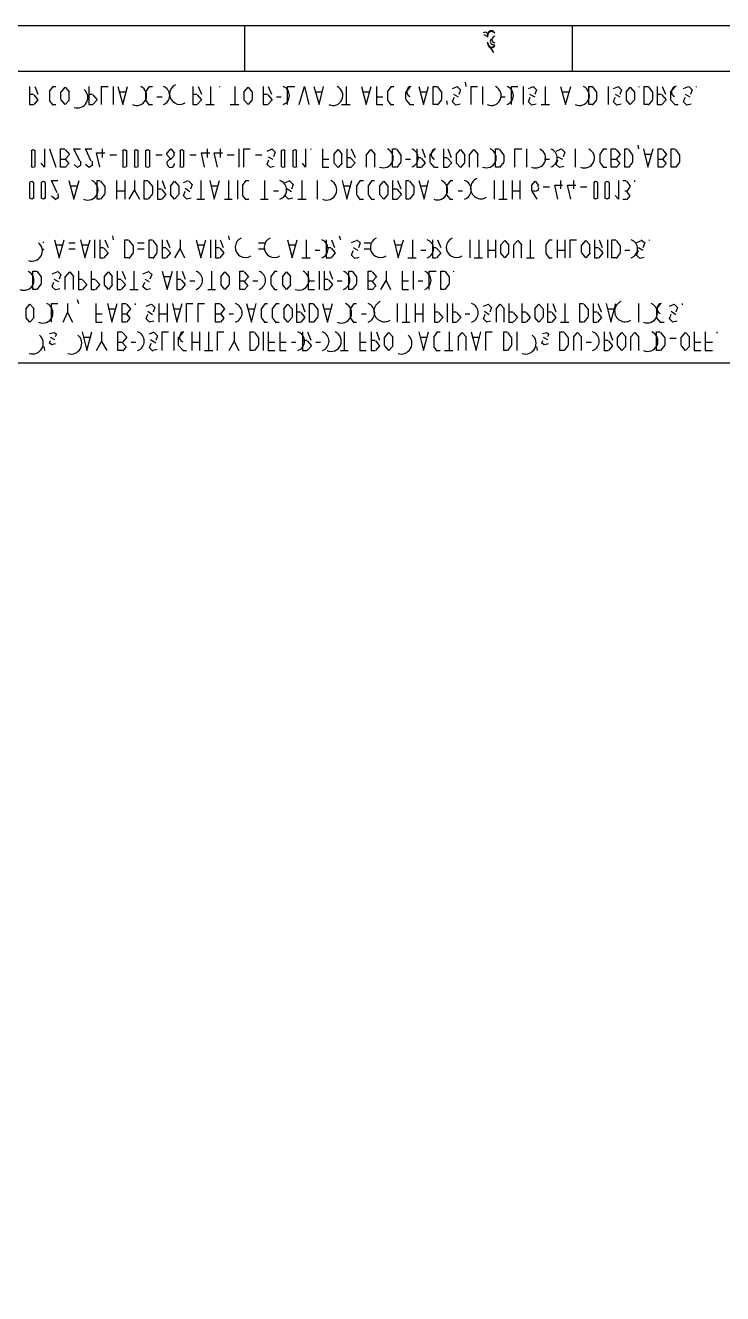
# Model space of a CAD drawing. Header units: millimetres. Extents: x 6 to 1147, y -20 to 811.
# Drawn here: x 188.5 to 318.5, y 574.6 to 811 of the extents above; entities that cross this region are included whole.
import ezdxf

# ---------------------------------------------------------------- set-up
doc = ezdxf.new("R2010")
doc.units = ezdxf.units.MM
for name, color, linetype in [('ARCS', 4, 'Continuous'), ('CURVES', 6, 'Continuous'), ('LINES', 7, 'Continuous'), ('RECTANGLES', 3, 'Continuous')]:
    doc.layers.add(name, color=color, linetype=linetype)

msp = doc.modelspace()

# ---------------------------------------------------------------- linework, layer by layer
at = {"layer": 'ARCS'}
for centre, radius, start, end in [((274.21, 809.14), 0.563, 329.5345, 128.1572), ((275.41, 809.08), 0.761, 37.3039, 199.179), ((275.41, 809.29), 0.709, 27.646, 192.2648), ((275.8, 808), 0.608, 135, 296.5651), ((276.1, 808.36), 0.603, 95.7106, 264.2894), ((275.41, 807.7), 0.735, 165.3791, 326.3099), ((275.44, 807.46), 0.649, 163.3008, 333.4349), ((198.22, 797.56), 1.94, 252.0721, 49.1849), ((209.26, 797.92), 1.85, 245.0952, 65.0952), ((213.64, 797.92), 1.78, 289.6538, 70.3462), ((217.3, 798.19), 1.91, 114.7751, 302.55), ((235.96, 797.92), 1.78, 289.6538, 70.3462), ((245.86, 797.92), 1.85, 245.0952, 65.0952), ((260.62, 798.64), 1.01, 100.6197, 246.3706), ((275.38, 797.92), 1.85, 245.0952, 65.0952), ((277.72, 797.92), 1.78, 289.6538, 70.3462), ((291.82, 797.92), 1.85, 245.0952, 65.0952), ((309.97, 798.64), 1.01, 95.3558, 244.8852), ((255.28, 786.28), 1.83, 246.8014, 66.8014), ((259.96, 786.28), 1.78, 289.6538, 70.3462), ((265.18, 787), 1.01, 100.6197, 246.3706), ((274.48, 786.28), 1.83, 246.8014, 66.8014), ((283.66, 786.28), 1.85, 245.0952, 65.0952), ((285.88, 786.28), 1.78, 289.6538, 70.3462), ((292.78, 786.28), 1.85, 245.0952, 65.0952), ((215.62, 785.26), 0.72, 90, 0), ((273.46, 780.64), 1.96, 113.8059, 302.0054), ((200.14, 780.34), 1.91, 245.8545, 65.8545), ((235.36, 780.34), 1.84, 289.0256, 70.9744), ((244.66, 780.34), 1.91, 245.8545, 65.8545), ((265.36, 780.34), 1.88, 247.5206, 67.5206), ((269.8, 780.34), 1.84, 289.0256, 70.9744), ((229.54, 769.63), 1.91, 114.7751, 302.55), ((234.94, 769.63), 1.91, 114.7751, 302.55), ((243.16, 769.36), 1.78, 289.6538, 70.3462), ((254.74, 769.63), 1.91, 114.7751, 302.55), ((262.84, 769.36), 1.78, 289.6538, 70.3462), ((268.9, 769.63), 1.91, 114.7751, 302.55), ((300.88, 769.36), 1.78, 289.6538, 70.3462), ((189.73, 769), 1.94, 251.3126, 49.9392), ((188.26, 763.48), 1.85, 245.0952, 65.0952), ((219.76, 763.48), 1.78, 289.6538, 70.3462), ((231.52, 763.48), 1.78, 289.6538, 70.3462), ((239.56, 763.48), 1.83, 246.8014, 66.8014), ((247.24, 763.48), 1.78, 289.6538, 70.3462), ((262.36, 763.48), 1.78, 289.6538, 70.3462), ((191.74, 757.42), 1.91, 245.8545, 65.8545), ((227.08, 757.42), 1.84, 289.0256, 70.9744), ((247.42, 757.42), 1.91, 245.8545, 65.8545), ((251.8, 757.42), 1.84, 289.0256, 70.9744), ((255.46, 757.72), 1.96, 113.8059, 302.0054), ((271.12, 757.42), 1.84, 289.0256, 70.9744), ((300.34, 757.72), 1.96, 113.8059, 302.0054), ((304.48, 757.42), 1.88, 247.5206, 67.5206), ((307.3, 758.2), 1.01, 100.6197, 246.3706), ((189.85, 751.75), 1.99, 252.0506, 50.5722), ((197.02, 751.75), 2, 252.7839, 49.8208), ((208.84, 752.14), 1.84, 289.0256, 70.9744), ((218.26, 752.92), 1.01, 100.6197, 246.3706), ((238.72, 752.14), 1.84, 289.0256, 70.9744), ((243.28, 752.14), 1.84, 289.0256, 70.9744), ((245.5, 752.14), 1.91, 245.8545, 65.8545), ((258.58, 751.75), 2, 252.7839, 49.8208), ((281.74, 751.75), 2, 252.7839, 49.8208), ((293.68, 752.14), 1.84, 289.0256, 70.9744), ((304.54, 752.14), 1.91, 245.8545, 65.8545), ((310.33, 504.31), 134.11, 150.0914, 150.0914)]:
    msp.add_arc(centre, radius, start, end, dxfattribs=at)
at = {"layer": 'CURVES'}
for p, q in [((189.28, 799.6), (189.28, 796.24)), ((193, 798.7), (193.66, 799.6)), ((195.16, 798.58), (195.94, 799.48)), ((195.94, 799.48), (196.72, 798.58)), ((200.32, 799.6), (200.32, 796.24)), ((202.72, 796.24), (202.72, 799.6)), ((202.72, 799.6), (203.92, 799.6)), ((205.72, 799.6), (206.68, 796.24)), ((206.68, 796.24), (207.52, 799.6)), ((211, 798.7), (211.66, 799.6)), ((219.76, 799.6), (219.76, 796.24)), ((229.24, 798.58), (230.02, 799.48)), ((230.02, 799.48), (230.8, 798.58)), ((232.84, 799.6), (232.84, 796.24)), ((237.4, 796.24), (237.4, 799.6)), ((237.4, 799.6), (238.72, 799.6)), ((239.56, 796.24), (240.52, 799.6)), ((240.52, 799.6), (241.36, 796.24)), ((242.32, 799.6), (243.28, 796.24)), ((243.28, 796.24), (244.12, 799.6)), ((251.2, 799.6), (252.04, 796.24)), ((252.04, 796.24), (253, 799.6)), ((253.96, 799.6), (253.96, 796.24)), ((256.12, 798.7), (256.78, 799.6)), ((259.48, 798.58), (260.26, 799.48)), ((261.88, 799.6), (262.72, 796.24)), ((262.72, 796.24), (263.68, 799.6)), ((264.52, 796.24), (264.52, 799.6)), ((265.3, 799.6), (266.08, 798.58)), ((268.15, 799.21), (269.07, 799.6)), ((269.02, 799.6), (269.66, 799)), ((269.66, 799), (269.32, 798.12)), ((271.6, 796.24), (271.6, 799.6)), ((271.6, 799.6), (272.8, 799.6)), ((279.16, 796.24), (279.16, 799.6)), ((279.16, 799.6), (280.36, 799.6)), ((282.31, 799.21), (283.23, 799.6)), ((283.18, 799.6), (283.82, 799)), ((283.82, 799), (283.48, 798.12)), ((288.28, 799.6), (289.24, 796.24)), ((289.24, 796.24), (290.2, 799.6)), ((293.56, 796.24), (293.56, 799.6)), ((294.22, 799.6), (295, 798.58)), ((298.15, 799.21), (299.07, 799.6)), ((299.02, 799.6), (299.66, 799)), ((299.66, 799), (299.32, 798.12)), ((300.52, 798.58), (301.3, 799.48)), ((301.3, 799.48), (302.08, 798.58)), ((303.88, 796.24), (303.88, 799.6)), ((304.66, 799.6), (305.44, 798.58)), ((306.28, 799.6), (306.28, 796.24)), ((308.8, 798.58), (309.58, 799.48)), ((311.23, 799.21), (312.15, 799.6)), ((312.22, 799.6), (312.86, 799)), ((312.86, 799), (312.52, 798.12)), ((190.06, 798.04), (190.84, 797.14)), ((190.84, 797.14), (190.06, 796.24)), ((193.66, 796.12), (193, 797.02)), ((195.94, 796.24), (195.16, 797.14)), ((196.72, 797.14), (195.94, 796.24)), ((201.1, 798.04), (201.88, 797.14)), ((201.88, 797.14), (201.1, 796.24)), ((211.66, 796.12), (211, 797.02)), ((220.54, 798.04), (221.32, 797.14)), ((221.32, 797.14), (220.54, 796.24)), ((230.02, 796.24), (229.24, 797.14)), ((230.8, 797.14), (230.02, 796.24)), ((233.74, 798.04), (234.52, 797.14)), ((234.52, 797.14), (233.74, 796.24)), ((256.78, 796.12), (256.12, 797.02)), ((260.26, 796.24), (259.48, 797.14)), ((266.08, 797.14), (265.3, 796.12)), ((268.14, 796.72), (268.48, 797.6)), ((268.78, 796.12), (268.14, 796.72)), ((282.3, 796.72), (282.64, 797.6)), ((282.94, 796.12), (282.3, 796.72)), ((295, 797.14), (294.22, 796.12)), ((298.14, 796.72), (298.48, 797.6)), ((298.78, 796.12), (298.14, 796.72)), ((301.3, 796.24), (300.52, 797.14)), ((302.08, 797.14), (301.3, 796.24)), ((305.44, 797.14), (304.66, 796.12)), ((307.18, 798.04), (307.96, 797.14)), ((307.96, 797.14), (307.18, 796.24)), ((309.58, 796.24), (308.8, 797.14)), ((311.22, 796.72), (311.56, 797.6)), ((311.86, 796.12), (311.22, 796.72)), ((189.28, 796.24), (190, 796.24)), ((200.32, 796.24), (201.04, 796.24)), ((219.76, 796.24), (220.48, 796.24)), ((232.84, 796.24), (233.68, 796.24)), ((253.96, 796.24), (255.16, 796.24)), ((265.24, 796.24), (264.52, 796.24)), ((269.57, 796.31), (268.8, 796.12)), ((283.73, 796.31), (282.96, 796.12)), ((294.16, 796.24), (293.56, 796.24)), ((299.57, 796.31), (298.8, 796.12)), ((304.6, 796.24), (303.88, 796.24)), ((306.28, 796.24), (307.12, 796.24)), ((312.65, 796.31), (311.88, 796.12)), ((189.6, 787.67), (189.94, 787.84)), ((189.71, 784.71), (189.71, 787.73)), ((189.94, 787.84), (190.28, 787.67)), ((190.29, 787.73), (190.29, 784.71)), ((192.04, 787.96), (192.04, 784.6)), ((195.04, 784.6), (195.04, 787.96)), ((195.94, 787.84), (196.72, 786.94)), ((198.64, 785.68), (197.56, 787.96)), ((197.56, 787.96), (198.76, 787.96)), ((200.8, 785.68), (199.72, 787.96)), ((199.72, 787.96), (200.92, 787.96)), ((202.36, 784.6), (201.76, 787.24)), ((201.76, 787.24), (203.32, 787.24)), ((206.64, 787.67), (206.98, 787.84)), ((206.75, 784.71), (206.75, 787.73)), ((206.98, 787.84), (207.32, 787.67)), ((207.33, 787.73), (207.33, 784.71)), ((208.8, 787.67), (209.14, 787.84)), ((208.91, 784.71), (208.91, 787.73)), ((209.14, 787.84), (209.48, 787.67)), ((209.49, 787.73), (209.49, 784.71)), ((210.95, 784.71), (210.95, 787.73)), ((210.96, 787.67), (211.3, 787.84)), ((211.3, 787.84), (211.64, 787.67)), ((211.65, 787.73), (211.65, 784.71)), ((214.96, 787.18), (215.62, 787.96)), ((215.62, 787.96), (216.28, 787.18)), ((217.32, 787.67), (217.66, 787.84)), ((217.43, 784.71), (217.43, 787.73)), ((217.66, 787.84), (218, 787.67)), ((218.01, 787.73), (218.01, 784.71)), ((221.92, 784.6), (221.32, 787.24)), ((221.32, 787.24), (222.88, 787.24)), ((224.32, 784.6), (223.72, 787.24)), ((223.72, 787.24), (225.28, 787.24)), ((229.24, 784.6), (229.24, 787.96)), ((229.24, 787.96), (230.44, 787.96)), ((233.59, 787.57), (234.51, 787.96)), ((234.46, 787.96), (235.1, 787.36)), ((235.1, 787.36), (234.76, 786.48)), ((236.27, 784.71), (236.27, 787.73)), ((236.28, 787.67), (236.62, 787.84)), ((236.62, 787.84), (236.96, 787.67)), ((236.85, 787.73), (236.85, 784.71)), ((238.43, 784.71), (238.43, 787.73)), ((238.44, 787.67), (238.78, 787.84)), ((238.78, 787.84), (239.12, 787.67)), ((239.01, 787.73), (239.01, 784.71)), ((240.76, 787.96), (240.76, 784.6)), ((243.88, 787.96), (243.88, 784.6)), ((246.04, 786.94), (246.82, 787.84)), ((246.82, 787.84), (247.6, 786.94)), ((248.44, 787.96), (248.44, 784.6)), ((252.16, 786.94), (252.94, 787.84)), ((252.94, 787.84), (253.72, 786.94)), ((256.96, 784.6), (256.96, 787.96)), ((257.74, 787.84), (258.52, 786.82)), ((261.52, 787.96), (261.52, 784.6)), ((264.04, 786.94), (264.82, 787.84)), ((266.44, 787.96), (266.44, 784.6)), ((268.84, 786.94), (269.62, 787.84)), ((269.62, 787.84), (270.4, 786.94)), ((271.36, 786.94), (272.14, 787.84)), ((272.14, 787.84), (272.92, 786.94)), ((276.16, 784.6), (276.16, 787.96)), ((276.94, 787.84), (277.72, 786.82)), ((279.76, 784.6), (279.76, 787.96)), ((279.76, 787.96), (281.08, 787.96)), ((287.47, 787.57), (288.39, 787.96)), ((288.46, 787.96), (289.1, 787.36)), ((289.1, 787.36), (288.76, 786.48)), ((295.72, 787.06), (296.38, 787.96)), ((297.76, 784.6), (297.76, 787.96)), ((298.66, 787.84), (299.44, 786.94)), ((300.28, 784.6), (300.28, 787.96)), ((300.94, 787.84), (301.72, 786.82)), ((303.76, 787.96), (304.6, 784.6)), ((304.6, 784.6), (305.56, 787.96)), ((306.52, 784.6), (306.52, 787.96)), ((307.3, 787.84), (308.08, 786.94)), ((308.92, 784.6), (308.92, 787.96)), ((309.7, 787.84), (310.48, 786.82)), ((192.04, 784.6), (191.44, 785.32)), ((196.72, 786.94), (195.94, 786.04)), ((195.94, 786.04), (196.6, 785.26)), ((196.6, 785.26), (195.94, 784.48)), ((198.23, 784.48), (197.58, 785.05)), ((198.8, 784.88), (198.22, 784.48)), ((198.78, 785.67), (198.8, 784.88)), ((200.39, 784.48), (199.74, 785.05)), ((200.96, 784.88), (200.38, 784.48)), ((200.94, 785.67), (200.96, 784.88)), ((215.62, 786.04), (214.96, 786.82)), ((216.28, 786.82), (215.62, 786.04)), ((233.58, 785.08), (233.92, 785.96)), ((234.22, 784.48), (233.58, 785.08)), ((240.76, 784.6), (240.16, 785.32)), ((246.82, 784.48), (246.04, 785.38)), ((247.6, 785.38), (246.82, 784.48)), ((249.22, 786.28), (250, 785.38)), ((250, 785.38), (249.22, 784.48)), ((258.52, 785.5), (257.74, 784.48)), ((262.3, 786.28), (263.08, 785.38)), ((263.08, 785.38), (262.3, 784.48)), ((264.82, 784.48), (264.04, 785.38)), ((267.22, 786.28), (268, 785.38)), ((268, 785.38), (267.22, 784.48)), ((269.62, 784.48), (268.84, 785.38)), ((270.4, 785.38), (269.62, 784.48)), ((277.72, 785.5), (276.94, 784.48)), ((287.46, 785.08), (287.8, 785.96)), ((288.1, 784.48), (287.46, 785.08)), ((296.38, 784.48), (295.72, 785.38)), ((299.44, 786.94), (298.66, 786.04)), ((298.66, 786.04), (299.32, 785.26)), ((299.32, 785.26), (298.66, 784.48)), ((301.72, 785.5), (300.94, 784.48)), ((308.08, 786.94), (307.3, 786.04)), ((307.3, 786.04), (307.96, 785.26)), ((307.96, 785.26), (307.3, 784.48)), ((310.48, 785.5), (309.7, 784.48)), ((189.94, 784.48), (189.6, 784.65)), ((190.28, 784.65), (189.94, 784.48)), ((195.88, 784.6), (195.04, 784.6)), ((206.98, 784.48), (206.64, 784.65)), ((207.32, 784.65), (206.98, 784.48)), ((209.14, 784.48), (208.8, 784.65)), ((209.48, 784.65), (209.14, 784.48)), ((211.3, 784.48), (210.96, 784.65)), ((211.64, 784.65), (211.3, 784.48)), ((217.66, 784.48), (217.32, 784.65)), ((218, 784.65), (217.66, 784.48)), ((234.89, 784.67), (234.12, 784.48)), ((236.62, 784.48), (236.28, 784.65)), ((236.96, 784.65), (236.62, 784.48)), ((238.78, 784.48), (238.44, 784.65)), ((239.12, 784.65), (238.78, 784.48)), ((243.88, 784.6), (245.08, 784.6)), ((248.44, 784.6), (249.16, 784.6)), ((257.68, 784.6), (256.96, 784.6)), ((261.52, 784.6), (262.24, 784.6)), ((266.44, 784.6), (267.16, 784.6)), ((276.88, 784.6), (276.16, 784.6)), ((288.89, 784.67), (288.12, 784.48)), ((298.6, 784.6), (297.76, 784.6)), ((300.88, 784.6), (300.28, 784.6)), ((307.24, 784.6), (306.52, 784.6)), ((309.64, 784.6), (308.92, 784.6)), ((189.35, 778.71), (189.35, 781.73)), ((189.36, 781.79), (189.7, 781.96)), ((189.7, 781.96), (190.04, 781.79)), ((190.05, 781.73), (190.05, 778.71)), ((191.51, 778.71), (191.51, 781.73)), ((191.52, 781.79), (191.86, 781.96)), ((191.86, 781.96), (192.2, 781.79)), ((192.21, 781.73), (192.21, 778.71)), ((194.44, 779.8), (193.36, 782.08)), ((193.36, 782.08), (194.56, 782.08)), ((196.6, 782.08), (197.56, 778.6)), ((197.56, 778.6), (198.52, 782.08)), ((201.88, 778.6), (201.88, 782.08)), ((202.54, 781.96), (203.32, 780.94)), ((207.88, 778.6), (208.84, 780.28)), ((208.84, 780.28), (209.8, 778.6)), ((210.64, 778.6), (210.64, 782.08)), ((211.42, 781.96), (212.2, 780.94)), ((213.16, 782.08), (213.16, 778.6)), ((213.94, 780.4), (214.72, 779.5)), ((215.56, 781.06), (216.34, 781.96)), ((216.34, 781.96), (217.12, 781.06)), ((217.98, 779.2), (218.32, 780.08)), ((217.99, 781.69), (218.91, 782.08)), ((218.98, 781.96), (219.62, 781.36)), ((219.62, 781.36), (219.28, 780.48)), ((222.88, 782.08), (223.72, 778.6)), ((223.72, 778.6), (224.68, 782.08)), ((229, 781.18), (229.66, 782.08)), ((236.94, 779.2), (237.28, 780.08)), ((236.95, 781.69), (237.87, 782.08)), ((237.82, 781.96), (238.46, 781.36)), ((238.46, 781.36), (238.12, 780.48)), ((247.6, 782.08), (248.44, 778.6)), ((248.44, 778.6), (249.4, 782.08)), ((250.36, 781.18), (251.02, 782.08)), ((252.52, 781.18), (253.18, 782.08)), ((254.56, 781.06), (255.34, 781.96)), ((255.34, 781.96), (256.12, 781.06)), ((256.96, 782.08), (256.96, 778.6)), ((257.86, 780.4), (258.64, 779.5)), ((259.48, 778.6), (259.48, 782.08)), ((260.14, 781.96), (260.92, 780.94)), ((261.88, 782.08), (262.84, 778.6)), ((262.84, 778.6), (263.68, 782.08)), ((267.16, 781.18), (267.82, 782.08)), ((282.88, 781.18), (283.54, 781.96)), ((283.91, 778.58), (283, 780.11)), ((283.54, 781.96), (284.2, 781.18)), ((284.04, 780.23), (283.59, 780.05)), ((284.2, 780.79), (284.04, 780.23)), ((287.8, 778.6), (287.2, 781.24)), ((287.2, 781.24), (288.64, 781.24)), ((290.2, 778.6), (289.6, 781.24)), ((289.6, 781.24), (291.16, 781.24)), ((294.48, 781.79), (294.82, 781.96)), ((294.59, 778.71), (294.59, 781.73)), ((294.82, 781.96), (295.16, 781.79)), ((295.17, 781.73), (295.17, 778.71)), ((296.63, 778.71), (296.63, 781.73)), ((296.64, 781.79), (296.98, 781.96)), ((296.98, 781.96), (297.32, 781.79)), ((297.33, 781.73), (297.33, 778.71)), ((299.08, 782.08), (299.08, 778.6)), ((300.58, 781.96), (301.24, 781.18)), ((301.24, 780.82), (300.58, 780.04)), ((300.58, 780.04), (301.24, 779.26)), ((189.7, 778.6), (189.36, 778.77)), ((190.04, 778.77), (189.7, 778.6)), ((191.86, 778.6), (191.52, 778.77)), ((192.2, 778.77), (191.86, 778.6)), ((194.03, 778.6), (193.38, 779.17)), ((194.6, 778.88), (194.02, 778.48)), ((194.58, 779.67), (194.6, 778.88)), ((202.48, 778.6), (201.88, 778.6)), ((203.32, 779.62), (202.54, 778.6)), ((211.36, 778.6), (210.64, 778.6)), ((212.2, 779.62), (211.42, 778.6)), ((213.16, 778.6), (213.88, 778.6)), ((214.72, 779.5), (213.94, 778.6)), ((216.34, 778.6), (215.56, 779.5)), ((217.12, 779.5), (216.34, 778.6)), ((218.62, 778.6), (217.98, 779.2)), ((219.41, 778.79), (218.64, 778.6)), ((229.66, 778.48), (229, 779.38)), ((237.58, 778.6), (236.94, 779.2)), ((238.37, 778.79), (237.6, 778.6)), ((251.02, 778.48), (250.36, 779.38)), ((253.18, 778.48), (252.52, 779.38)), ((255.34, 778.6), (254.56, 779.5)), ((256.12, 779.5), (255.34, 778.6)), ((256.96, 778.6), (257.8, 778.6)), ((258.64, 779.5), (257.86, 778.6)), ((260.08, 778.6), (259.48, 778.6)), ((260.92, 779.62), (260.14, 778.6)), ((267.82, 778.48), (267.16, 779.38)), ((294.82, 778.6), (294.48, 778.77)), ((295.16, 778.77), (294.82, 778.6)), ((296.98, 778.6), (296.64, 778.77)), ((297.32, 778.77), (296.98, 778.6)), ((299.08, 778.6), (298.48, 779.32)), ((301.24, 779.26), (300.58, 778.48)), ((193.96, 771.04), (194.8, 767.68)), ((194.8, 767.68), (195.76, 771.04)), ((198.76, 771.04), (199.6, 767.68)), ((199.6, 767.68), (200.56, 771.04)), ((202.36, 771.04), (202.36, 767.68)), ((207.04, 767.68), (207.04, 771.04)), ((207.82, 770.92), (208.6, 769.9)), ((211.6, 767.68), (211.6, 771.04)), ((212.26, 770.92), (213.04, 769.9)), ((214, 771.04), (214, 767.68)), ((220.36, 771.04), (221.2, 767.68)), ((221.2, 767.68), (222.16, 771.04)), ((223.96, 771.04), (223.96, 767.68)), ((237.4, 771.04), (238.24, 767.68)), ((238.24, 767.68), (239.2, 771.04)), ((244.6, 771.04), (244.6, 767.68)), ((249.31, 770.55), (250.23, 770.92)), ((250.3, 771.04), (250.94, 770.44)), ((257.2, 771.04), (258.04, 767.68)), ((258.04, 767.68), (259, 771.04)), ((264.4, 771.04), (264.4, 767.68)), ((277.12, 770.02), (277.9, 770.92)), ((277.9, 770.92), (278.68, 770.02)), ((279.52, 770.02), (280.3, 770.92)), ((280.3, 770.92), (281.08, 770.02)), ((285.64, 770.14), (286.3, 771.04)), ((290.08, 767.68), (290.08, 771.04)), ((290.08, 771.04), (291.28, 771.04)), ((292.24, 770.02), (293.02, 770.92)), ((293.02, 770.92), (293.8, 770.02)), ((294.64, 771.04), (294.64, 767.68)), ((297.88, 767.68), (297.88, 771.04)), ((298.66, 770.92), (299.44, 769.9)), ((302.47, 770.55), (303.39, 770.92)), ((303.34, 771.04), (303.98, 770.44)), ((203.14, 769.48), (203.92, 768.58)), ((203.92, 768.58), (203.14, 767.68)), ((208.6, 768.58), (207.82, 767.56)), ((213.04, 768.58), (212.26, 767.56)), ((214.78, 769.48), (215.56, 768.58)), ((215.56, 768.58), (214.78, 767.68)), ((216.4, 767.68), (217.36, 769.36)), ((217.36, 769.36), (218.2, 767.68)), ((224.74, 769.48), (225.52, 768.58)), ((225.52, 768.58), (224.74, 767.68)), ((245.5, 769.48), (246.28, 768.58)), ((246.28, 768.58), (245.5, 767.68)), ((249.3, 768.16), (249.64, 769.04)), ((250.94, 770.44), (250.6, 769.56)), ((265.18, 769.48), (265.96, 768.58)), ((265.96, 768.58), (265.18, 767.68)), ((277.9, 767.68), (277.12, 768.58)), ((278.68, 768.58), (277.9, 767.68)), ((286.3, 767.56), (285.64, 768.46)), ((293.02, 767.68), (292.24, 768.58)), ((293.8, 768.58), (293.02, 767.68)), ((295.42, 769.48), (296.2, 768.58)), ((296.2, 768.58), (295.42, 767.68)), ((299.44, 768.58), (298.66, 767.56)), ((302.46, 768.16), (302.8, 769.04)), ((303.98, 770.44), (303.64, 769.56)), ((202.36, 767.68), (203.08, 767.68)), ((207.76, 767.68), (207.04, 767.68)), ((212.2, 767.68), (211.6, 767.68)), ((214, 767.68), (214.72, 767.68)), ((223.96, 767.68), (224.68, 767.68)), ((244.6, 767.68), (245.44, 767.68)), ((249.94, 767.56), (249.3, 768.16)), ((250.73, 767.75), (249.96, 767.56)), ((264.4, 767.68), (265.12, 767.68)), ((294.64, 767.68), (295.36, 767.68)), ((298.6, 767.68), (297.88, 767.68)), ((303.1, 767.56), (302.46, 768.16)), ((303.89, 767.75), (303.12, 767.56)), ((189.88, 761.8), (189.88, 765.16)), ((190.66, 765.16), (191.44, 764.14)), ((193.51, 764.67), (194.43, 765.04)), ((194.5, 765.16), (195.14, 764.56)), ((195.14, 764.56), (194.8, 763.68)), ((196, 764.14), (196.78, 765.04)), ((196.78, 765.04), (197.56, 764.14)), ((198.4, 765.16), (198.4, 761.8)), ((199.18, 763.6), (199.96, 762.7)), ((200.8, 765.16), (200.8, 761.8)), ((201.58, 763.6), (202.36, 762.7)), ((203.2, 764.14), (203.98, 765.04)), ((203.98, 765.04), (204.76, 764.14)), ((205.6, 765.16), (205.6, 761.8)), ((206.38, 763.6), (207.16, 762.7)), ((210.43, 764.67), (211.35, 765.04)), ((211.42, 765.16), (212.06, 764.56)), ((212.06, 764.56), (211.72, 763.68)), ((214, 765.16), (214.96, 761.8)), ((214.96, 761.8), (215.92, 765.16)), ((216.76, 765.16), (216.76, 761.8)), ((217.54, 763.6), (218.32, 762.7)), ((224.92, 764.14), (225.7, 765.04)), ((225.7, 765.04), (226.48, 764.14)), ((228.52, 761.8), (228.52, 765.16)), ((229.3, 765.04), (230.08, 764.14)), ((230.08, 764.14), (229.3, 763.24)), ((234.4, 764.26), (235.06, 765.16)), ((236.44, 764.14), (237.22, 765.04)), ((237.22, 765.04), (238, 764.14)), ((241.24, 765.16), (241.24, 761.8)), ((244.24, 765.16), (244.24, 761.8)), ((245.02, 763.6), (245.8, 762.7)), ((248.8, 761.8), (248.8, 765.16)), ((249.46, 765.16), (250.24, 764.14)), ((252.4, 761.8), (252.4, 765.16)), ((253.18, 765.04), (253.96, 764.14)), ((253.96, 764.14), (253.18, 763.24)), ((254.8, 761.8), (255.76, 763.48)), ((255.76, 763.48), (256.6, 761.8)), ((258.76, 765.16), (258.76, 761.8)), ((263.8, 761.8), (263.8, 765.16)), ((263.8, 765.16), (265.12, 765.16)), ((265.96, 761.8), (265.96, 765.16)), ((266.74, 765.16), (267.52, 764.14)), ((190.6, 761.8), (189.88, 761.8)), ((191.44, 762.82), (190.66, 761.8)), ((193.5, 762.28), (193.84, 763.16)), ((194.14, 761.68), (193.5, 762.28)), ((194.93, 761.87), (194.16, 761.68)), ((198.4, 761.8), (199.12, 761.8)), ((199.96, 762.7), (199.18, 761.8)), ((200.8, 761.8), (201.52, 761.8)), ((202.36, 762.7), (201.58, 761.8)), ((203.98, 761.8), (203.2, 762.7)), ((204.76, 762.7), (203.98, 761.8)), ((205.6, 761.8), (206.32, 761.8)), ((207.16, 762.7), (206.38, 761.8)), ((210.42, 762.28), (210.76, 763.16)), ((211.06, 761.68), (210.42, 762.28)), ((211.85, 761.87), (211.08, 761.68)), ((216.76, 761.8), (217.48, 761.8)), ((218.32, 762.7), (217.54, 761.8)), ((225.7, 761.8), (224.92, 762.7)), ((226.48, 762.7), (225.7, 761.8)), ((229.24, 761.8), (228.52, 761.8)), ((229.3, 763.24), (229.96, 762.46)), ((229.96, 762.46), (229.3, 761.68)), ((235.06, 761.68), (234.4, 762.58)), ((237.22, 761.8), (236.44, 762.7)), ((238, 762.7), (237.22, 761.8)), ((241.24, 761.8), (242.44, 761.8)), ((244.24, 761.8), (244.96, 761.8)), ((245.8, 762.7), (245.02, 761.8)), ((249.4, 761.8), (248.8, 761.8)), ((250.24, 762.82), (249.46, 761.8)), ((253.12, 761.8), (252.4, 761.8)), ((253.18, 763.24), (253.84, 762.46)), ((253.84, 762.46), (253.18, 761.68)), ((258.76, 761.8), (259.96, 761.8)), ((266.68, 761.8), (265.96, 761.8)), ((267.52, 762.82), (266.74, 761.8)), ((188.56, 758.14), (189.34, 759.04)), ((189.34, 759.04), (190.12, 758.14)), ((193.36, 755.68), (193.36, 759.16)), ((193.36, 759.16), (194.56, 759.16)), ((201.64, 759.16), (201.64, 755.68)), ((203.8, 759.16), (204.64, 755.68)), ((204.64, 755.68), (205.6, 759.16)), ((206.56, 755.68), (206.56, 759.16)), ((207.34, 759.04), (208.12, 758.14)), ((211.03, 758.67), (211.95, 759.04)), ((212.02, 759.04), (212.66, 758.44)), ((215.92, 759.16), (216.76, 755.68)), ((216.76, 755.68), (217.72, 759.16)), ((218.56, 755.68), (218.56, 759.16)), ((218.56, 759.16), (219.76, 759.16)), ((220.72, 755.68), (220.72, 759.16)), ((220.72, 759.16), (221.92, 759.16)), ((223.96, 755.68), (223.96, 759.16)), ((224.86, 759.04), (225.64, 758.14)), ((229.72, 759.16), (230.68, 755.68)), ((230.68, 755.68), (231.52, 759.16)), ((232.6, 758.26), (233.26, 759.16)), ((234.64, 758.26), (235.3, 759.16)), ((236.68, 758.14), (237.46, 759.04)), ((237.46, 759.04), (238.24, 758.14)), ((239.08, 759.16), (239.08, 755.68)), ((241.48, 755.68), (241.48, 759.16)), ((242.26, 759.04), (243.04, 758.02)), ((243.88, 759.16), (244.84, 755.68)), ((244.84, 755.68), (245.8, 759.16)), ((249.16, 758.26), (249.82, 759.16)), ((264.76, 759.16), (264.76, 755.68)), ((268.12, 759.16), (268.12, 755.68)), ((273.91, 758.67), (274.83, 759.04)), ((274.78, 759.04), (275.42, 758.44)), ((276.28, 758.14), (277.06, 759.04)), ((277.06, 759.04), (277.84, 758.14)), ((278.68, 759.16), (278.68, 755.68)), ((281.08, 759.16), (281.08, 755.68)), ((283.48, 758.14), (284.26, 759.04)), ((284.26, 759.04), (285.04, 758.14)), ((285.88, 759.16), (285.88, 755.68)), ((291.88, 755.68), (291.88, 759.16)), ((292.66, 759.04), (293.44, 758.02)), ((294.4, 759.16), (294.4, 755.68)), ((296.8, 759.16), (297.64, 755.68)), ((297.64, 755.68), (298.6, 759.16)), ((306.16, 758.14), (306.94, 759.04)), ((308.59, 758.67), (309.51, 759.04)), ((309.46, 759.04), (310.1, 758.44)), ((189.34, 755.68), (188.56, 756.58)), ((190.12, 756.58), (189.34, 755.68)), ((195.52, 755.68), (196.36, 757.48)), ((196.36, 757.48), (197.32, 755.68)), ((208.12, 758.14), (207.34, 757.24)), ((207.34, 757.24), (208, 756.46)), ((208, 756.46), (207.34, 755.68)), ((211.02, 756.28), (211.36, 757.16)), ((212.66, 758.44), (212.32, 757.56)), ((225.64, 758.14), (224.86, 757.24)), ((224.86, 757.24), (225.52, 756.46)), ((225.52, 756.46), (224.86, 755.68)), ((233.26, 755.56), (232.6, 756.46)), ((235.3, 755.56), (234.64, 756.46)), ((237.46, 755.68), (236.68, 756.58)), ((238.24, 756.58), (237.46, 755.68)), ((239.86, 757.48), (240.64, 756.58)), ((240.64, 756.58), (239.86, 755.68)), ((243.04, 756.7), (242.26, 755.68)), ((249.82, 755.56), (249.16, 756.46)), ((265.54, 757.48), (266.32, 756.58)), ((266.32, 756.58), (265.54, 755.68)), ((268.9, 757.48), (269.68, 756.58)), ((269.68, 756.58), (268.9, 755.68)), ((273.9, 756.28), (274.24, 757.16)), ((275.42, 758.44), (275.08, 757.56)), ((279.46, 757.48), (280.24, 756.58)), ((280.24, 756.58), (279.46, 755.68)), ((281.86, 757.48), (282.64, 756.58)), ((282.64, 756.58), (281.86, 755.68)), ((284.26, 755.68), (283.48, 756.58)), ((285.04, 756.58), (284.26, 755.68)), ((286.66, 757.48), (287.44, 756.58)), ((287.44, 756.58), (286.66, 755.68)), ((293.44, 756.7), (292.66, 755.68)), ((295.18, 757.48), (295.96, 756.58)), ((295.96, 756.58), (295.18, 755.68)), ((306.94, 755.68), (306.16, 756.58)), ((308.58, 756.28), (308.92, 757.16)), ((310.1, 758.44), (309.76, 757.56)), ((201.64, 755.68), (202.84, 755.68)), ((207.28, 755.68), (206.56, 755.68)), ((211.66, 755.68), (211.02, 756.28)), ((212.45, 755.87), (211.68, 755.68)), ((224.8, 755.68), (223.96, 755.68)), ((239.08, 755.68), (239.8, 755.68)), ((242.2, 755.68), (241.48, 755.68)), ((264.76, 755.68), (265.48, 755.68)), ((268.12, 755.68), (268.84, 755.68)), ((274.54, 755.68), (273.9, 756.28)), ((275.21, 755.87), (274.44, 755.68)), ((278.68, 755.68), (279.4, 755.68)), ((281.08, 755.68), (281.8, 755.68)), ((285.88, 755.68), (286.6, 755.68)), ((292.6, 755.68), (291.88, 755.68)), ((294.4, 755.68), (295.12, 755.68)), ((309.22, 755.68), (308.58, 756.28)), ((310.01, 755.87), (309.24, 755.68)), ((192.99, 753.57), (193.81, 753.75)), ((193.02, 751.78), (193.21, 752.26)), ((193.44, 751.48), (193.02, 751.78)), ((194.04, 751.67), (193.36, 751.48)), ((193.9, 753.76), (194.31, 753.43)), ((194.31, 753.43), (194.09, 752.96)), ((199.12, 753.88), (199.96, 750.4)), ((199.96, 750.4), (200.92, 753.88)), ((201.76, 750.4), (202.72, 752.08)), ((202.72, 752.08), (203.68, 750.4)), ((205.72, 750.4), (205.72, 753.88)), ((206.62, 753.76), (207.4, 752.86)), ((207.4, 752.86), (206.62, 751.96)), ((206.62, 751.84), (207.28, 751.06)), ((211.62, 750.88), (211.96, 751.76)), ((211.63, 753.49), (212.55, 753.88)), ((212.5, 753.76), (213.14, 753.16)), ((213.14, 753.16), (212.8, 752.28)), ((214, 750.4), (214, 753.88)), ((214, 753.88), (215.2, 753.88)), ((217.12, 752.86), (217.9, 753.76)), ((224.32, 750.4), (224.32, 753.88)), ((224.32, 753.88), (225.52, 753.88)), ((226.48, 750.4), (227.44, 752.08)), ((227.44, 752.08), (228.28, 750.4)), ((230.44, 750.4), (230.44, 753.88)), ((231.22, 753.76), (232, 752.74)), ((233.8, 753.88), (233.8, 750.4)), ((235.96, 753.88), (235.96, 750.4)), ((240.16, 753.88), (240.16, 750.4)), ((241.06, 752.2), (241.84, 751.3)), ((250.84, 753.88), (250.84, 750.4)), ((253, 753.88), (253, 750.4)), ((253.78, 752.2), (254.56, 751.3)), ((255.52, 752.86), (256.3, 753.76)), ((256.3, 753.76), (257.08, 752.86)), ((261.88, 753.88), (262.72, 750.4)), ((262.72, 750.4), (263.68, 753.88)), ((264.64, 752.86), (265.3, 753.76)), ((269.2, 752.86), (269.98, 753.76)), ((269.98, 753.76), (270.76, 752.86)), ((271.6, 753.88), (272.56, 750.4)), ((272.56, 750.4), (273.4, 753.88)), ((274.36, 750.4), (274.36, 753.88)), ((274.36, 753.88), (275.56, 753.88)), ((277.72, 750.4), (277.72, 753.88)), ((278.38, 753.76), (279.16, 752.74)), ((284.82, 751.78), (285.01, 752.26)), ((285.24, 751.48), (284.82, 751.78)), ((284.91, 753.57), (285.73, 753.75)), ((285.96, 751.67), (285.28, 751.48)), ((285.7, 753.76), (286.11, 753.43)), ((286.11, 753.43), (285.89, 752.96)), ((288.16, 750.4), (288.16, 753.88)), ((288.94, 753.76), (289.72, 752.74)), ((290.68, 752.86), (291.46, 753.76)), ((291.46, 753.76), (292.24, 752.86)), ((296.44, 753.88), (296.44, 750.4)), ((297.22, 752.2), (298, 751.3)), ((298.96, 752.86), (299.74, 753.76)), ((299.74, 753.76), (300.52, 752.86)), ((301.36, 752.86), (302.14, 753.76)), ((302.14, 753.76), (302.92, 752.86)), ((306.16, 750.4), (306.16, 753.88)), ((306.94, 753.76), (307.72, 752.74)), ((310.84, 752.86), (311.62, 753.76)), ((311.62, 753.76), (312.4, 752.86)), ((313.24, 753.88), (313.24, 750.4)), ((315.28, 753.88), (315.28, 750.4)), ((206.56, 750.4), (205.72, 750.4)), ((207.28, 751.06), (206.62, 750.28)), ((212.26, 750.28), (211.62, 750.88)), ((213.05, 750.59), (212.28, 750.4)), ((217.9, 750.4), (217.12, 751.3)), ((231.16, 750.4), (230.44, 750.4)), ((232, 751.42), (231.22, 750.4)), ((233.8, 750.4), (235, 750.4)), ((235.96, 750.4), (237.16, 750.4)), ((240.16, 750.4), (241, 750.4)), ((241.84, 751.3), (241.06, 750.4)), ((250.84, 750.4), (252.04, 750.4)), ((253, 750.4), (253.72, 750.4)), ((254.56, 751.3), (253.78, 750.4)), ((256.3, 750.4), (255.52, 751.3)), ((257.08, 751.3), (256.3, 750.4)), ((265.3, 750.28), (264.64, 751.18)), ((278.32, 750.4), (277.72, 750.4)), ((279.16, 751.42), (278.38, 750.4)), ((288.88, 750.4), (288.16, 750.4)), ((289.72, 751.42), (288.94, 750.4)), ((296.44, 750.4), (297.16, 750.4)), ((298, 751.3), (297.22, 750.4)), ((299.74, 750.4), (298.96, 751.3)), ((300.52, 751.3), (299.74, 750.4)), ((306.88, 750.4), (306.16, 750.4)), ((307.72, 751.42), (306.94, 750.4)), ((311.62, 750.4), (310.84, 751.3)), ((312.4, 751.3), (311.62, 750.4)), ((313.24, 750.4), (314.44, 750.4)), ((315.28, 750.4), (316.6, 750.4))]:
    msp.add_line(p, q, dxfattribs=at)
at = {"layer": 'LINES'}
for p, q in [((229.36, 811), (229.36, 802.48)), ((290.44, 811), (290.44, 802.48)), ((274, 809.32), (274.6, 808.96)), ((274.72, 807.52), (275.8, 805.96)), ((190.24, 799.6), (190.84, 798.16)), ((193.6, 799.6), (194.2, 799.6)), ((204.88, 799.6), (204.88, 796.24)), ((211.6, 799.6), (212.2, 799.6)), ((220.72, 799.6), (221.32, 798.16)), ((223, 799.6), (223, 796.24)), ((224.68, 799.6), (224.68, 799.48)), ((227.56, 799.6), (227.56, 796.24)), ((233.8, 799.6), (234.4, 798.16)), ((248.32, 799.6), (248.32, 796.24)), ((256.72, 799.6), (257.2, 799.6)), ((264.52, 799.6), (265.24, 799.6)), ((270.52, 800.44), (270.64, 799.6)), ((273.76, 799.6), (273.76, 796.24)), ((281.32, 799.6), (281.32, 796.24)), ((285.4, 799.6), (285.4, 796.24)), ((293.56, 799.6), (294.16, 799.6)), ((297.16, 799.6), (297.16, 796.24)), ((302.92, 799.6), (302.92, 799.48)), ((303.88, 799.6), (304.6, 799.6)), ((307.24, 799.6), (307.84, 798.16)), ((313.6, 799.6), (313.6, 799.48)), ((189.28, 798.16), (190, 798.16)), ((193, 798.76), (193, 797.08)), ((195.04, 798.64), (195.04, 797.2)), ((196.6, 798.64), (196.6, 797.2)), ((200.32, 798.16), (201.04, 798.16)), ((205.96, 798.64), (207.28, 798.64)), ((210.88, 798.76), (210.88, 797.08)), ((213.04, 797.68), (214, 797.68)), ((219.76, 798.16), (220.48, 798.16)), ((229.24, 798.64), (229.24, 797.2)), ((230.8, 798.64), (230.8, 797.2)), ((232.84, 798.16), (233.68, 798.16)), ((235.36, 797.68), (236.2, 797.68)), ((242.56, 798.64), (243.88, 798.64)), ((251.44, 798.64), (252.76, 798.64)), ((253.96, 797.68), (255.16, 797.68)), ((256, 798.76), (256, 797.08)), ((259.36, 798.64), (259.36, 797.2)), ((262.12, 798.64), (263.44, 798.64)), ((266.08, 798.64), (266.08, 797.2)), ((267.04, 796.96), (267.16, 796.24)), ((268.36, 798.16), (269.2, 797.68)), ((277.12, 797.68), (277.96, 797.68)), ((282.52, 798.16), (283.48, 797.68)), ((288.64, 798.64), (289.84, 798.64)), ((295, 798.64), (295, 797.2)), ((298.48, 798.16), (299.32, 797.68)), ((300.52, 798.64), (300.52, 797.2)), ((302.08, 798.64), (302.08, 797.2)), ((305.44, 798.64), (305.44, 797.2)), ((306.28, 798.16), (307.12, 798.16)), ((308.8, 798.64), (308.8, 797.2)), ((311.56, 798.16), (312.4, 797.68)), ((193.6, 796.24), (194.2, 796.24)), ((211.6, 796.24), (212.2, 796.24)), ((222.16, 796.24), (223.72, 796.24)), ((226.72, 796.24), (228.28, 796.24)), ((247.48, 796.24), (249.04, 796.24)), ((256.72, 796.24), (257.2, 796.24)), ((260.2, 796.24), (260.92, 796.24)), ((284.68, 796.24), (286.24, 796.24)), ((309.52, 796.24), (310.24, 796.24)), ((193, 787.96), (194.2, 784.6)), ((195.04, 787.96), (195.88, 787.96)), ((202.84, 787.96), (202.84, 786.4)), ((214.84, 787.24), (214.84, 786.88)), ((216.16, 787.24), (216.16, 786.88)), ((222.4, 787.96), (222.4, 786.4)), ((224.8, 787.96), (224.8, 786.4)), ((228.28, 787.96), (228.28, 784.6)), ((241.72, 787.96), (241.72, 787.84)), ((249.28, 787.96), (250, 786.4)), ((256.96, 787.96), (257.68, 787.96)), ((262.48, 787.96), (263.08, 786.4)), ((267.28, 787.96), (267.88, 786.4)), ((276.16, 787.96), (276.88, 787.96)), ((281.92, 787.96), (281.92, 784.6)), ((291.04, 787.96), (291.04, 784.6)), ((295.6, 787.12), (295.6, 785.44)), ((296.32, 787.96), (296.92, 787.96)), ((297.76, 787.96), (298.6, 787.96)), ((300.28, 787.96), (300.88, 787.96)), ((302.68, 788.68), (302.8, 787.96)), ((306.52, 787.96), (307.24, 787.96)), ((308.92, 787.96), (309.64, 787.96)), ((195.04, 786.04), (195.88, 786.04)), ((204.28, 786.88), (205.48, 786.88)), ((212.8, 786.88), (214, 786.88)), ((219.16, 786.88), (220.36, 786.88)), ((226.12, 786.88), (227.44, 786.88)), ((231.4, 786.88), (232.6, 786.88)), ((233.8, 786.52), (234.64, 786.04)), ((243.88, 786.04), (245.08, 786.04)), ((246.04, 787), (246.04, 785.44)), ((247.48, 787), (247.48, 785.44)), ((248.44, 786.4), (249.16, 786.4)), ((252.04, 787), (252.04, 784.6)), ((253.6, 787), (253.6, 784.6)), ((258.52, 786.88), (258.52, 785.56)), ((259.36, 786.04), (260.32, 786.04)), ((261.52, 786.4), (262.24, 786.4)), ((263.92, 787), (263.92, 785.44)), ((266.44, 786.4), (267.16, 786.4)), ((268.84, 787), (268.84, 785.44)), ((270.4, 787), (270.4, 785.44)), ((271.24, 787), (271.24, 784.6)), ((272.8, 787), (272.8, 784.6)), ((277.72, 786.88), (277.72, 785.56)), ((285.28, 786.04), (286.24, 786.04)), ((287.8, 786.52), (288.64, 786.04)), ((297.76, 786.04), (298.6, 786.04)), ((301.72, 786.88), (301.72, 785.56)), ((304, 787), (305.32, 787)), ((306.52, 786.04), (307.24, 786.04)), ((310.48, 786.88), (310.48, 785.56)), ((264.76, 784.6), (265.48, 784.6)), ((296.32, 784.6), (296.92, 784.6)), ((196.96, 781.12), (198.16, 781.12)), ((201.88, 782.08), (202.48, 782.08)), ((203.32, 781), (203.32, 779.68)), ((205.48, 782.08), (205.48, 778.6)), ((205.48, 780.16), (207.04, 780.16)), ((207.04, 782.08), (207.04, 778.6)), ((208.84, 782.08), (208.84, 780.28)), ((210.64, 782.08), (211.36, 782.08)), ((212.2, 781), (212.2, 779.68)), ((213.16, 780.52), (213.88, 780.52)), ((214, 782.08), (214.6, 780.52)), ((215.56, 781.12), (215.56, 779.56)), ((217.12, 781.12), (217.12, 779.56)), ((218.32, 780.64), (219.16, 780.04)), ((221.2, 782.08), (221.2, 778.6)), ((223.12, 781.12), (224.44, 781.12)), ((226.36, 782.08), (226.36, 778.6)), ((228.04, 782.08), (228.04, 778.6)), ((229, 781.24), (229, 779.44)), ((229.6, 782.08), (230.2, 782.08)), ((233.08, 782.08), (233.08, 778.6)), ((234.76, 780.16), (235.72, 780.16)), ((237.16, 780.64), (238.12, 780.04)), ((240.04, 782.08), (240.04, 778.6)), ((242.92, 782.08), (242.92, 778.6)), ((247.84, 781.12), (249.16, 781.12)), ((250.24, 781.24), (250.24, 779.44)), ((250.96, 782.08), (251.56, 782.08)), ((252.4, 781.24), (252.4, 779.44)), ((253.12, 782.08), (253.6, 782.08)), ((254.56, 781.12), (254.56, 779.56)), ((256.12, 781.12), (256.12, 779.56)), ((256.96, 780.52), (257.8, 780.52)), ((257.92, 782.08), (258.52, 780.52)), ((259.48, 782.08), (260.08, 782.08)), ((260.92, 781), (260.92, 779.68)), ((262.12, 781.12), (263.44, 781.12)), ((267.04, 781.24), (267.04, 779.44)), ((267.76, 782.08), (268.24, 782.08)), ((269.2, 780.16), (270.04, 780.16)), ((275.92, 782.08), (275.92, 778.6)), ((277.6, 782.08), (277.6, 778.6)), ((279.28, 782.08), (279.28, 778.6)), ((279.28, 780.16), (280.72, 780.16)), ((280.72, 782.08), (280.72, 778.6)), ((282.88, 781.24), (282.88, 780.16)), ((282.88, 780.16), (283.48, 780.16)), ((284.08, 781.24), (284.08, 780.88)), ((285.04, 780.88), (286.24, 780.88)), ((288.28, 782.08), (288.28, 780.52)), ((290.68, 782.08), (290.68, 780.52)), ((292, 780.88), (293.2, 780.88)), ((299.92, 782.08), (300.52, 782.08)), ((300.28, 780.16), (300.52, 780.16)), ((301.24, 781.24), (301.24, 780.88)), ((302.08, 782.08), (302.08, 781.84)), ((220.48, 778.6), (221.92, 778.6)), ((225.64, 778.6), (227.08, 778.6)), ((229.6, 778.6), (230.2, 778.6)), ((232.36, 778.6), (233.8, 778.6)), ((239.32, 778.6), (240.88, 778.6)), ((250.96, 778.6), (251.56, 778.6)), ((253.12, 778.6), (253.6, 778.6)), ((267.76, 778.6), (268.24, 778.6)), ((276.76, 778.6), (278.32, 778.6)), ((299.92, 778.6), (300.52, 778.6)), ((191.8, 770.68), (191.8, 770.44)), ((201.4, 771.04), (201.4, 767.68)), ((203.32, 771.04), (203.92, 769.6)), ((204.76, 771.76), (204.88, 771.04)), ((207.04, 771.04), (207.76, 771.04)), ((211.6, 771.04), (212.2, 771.04)), ((214.84, 771.04), (215.44, 769.6)), ((217.36, 771.04), (217.36, 769.36)), ((223, 771.04), (223, 767.68)), ((224.8, 771.04), (225.4, 769.6)), ((226.36, 771.76), (226.48, 771.04)), ((240.88, 771.04), (240.88, 767.68)), ((245.56, 771.04), (246.16, 769.6)), ((247, 771.76), (247.24, 771.04)), ((260.68, 771.04), (260.68, 767.68)), ((265.36, 771.04), (265.96, 769.6)), ((271.36, 771.04), (271.36, 767.68)), ((273.04, 771.04), (273.04, 767.68)), ((274.72, 771.04), (274.72, 767.68)), ((276.16, 771.04), (276.16, 767.68)), ((282.64, 771.04), (282.64, 767.68)), ((286.24, 771.04), (286.72, 771.04)), ((287.68, 771.04), (287.68, 767.68)), ((289.12, 771.04), (289.12, 767.68)), ((295.48, 771.04), (296.08, 769.6)), ((297.04, 771.04), (297.04, 767.68)), ((297.88, 771.04), (298.6, 771.04)), ((304.84, 771.04), (304.84, 770.92)), ((191.8, 769.36), (191.8, 769.12)), ((194.2, 770.08), (195.4, 770.08)), ((196.6, 770.44), (197.8, 770.44)), ((196.6, 769.36), (197.8, 769.36)), ((199, 770.08), (200.32, 770.08)), ((202.36, 769.6), (203.08, 769.6)), ((208.6, 769.96), (208.6, 768.64)), ((209.44, 770.44), (210.64, 770.44)), ((209.44, 769.36), (210.64, 769.36)), ((213.04, 769.96), (213.04, 768.64)), ((214, 769.6), (214.72, 769.6)), ((220.6, 770.08), (221.92, 770.08)), ((223.96, 769.6), (224.68, 769.6)), ((232, 770.44), (233.2, 770.44)), ((232, 769.36), (233.2, 769.36)), ((237.64, 770.08), (238.96, 770.08)), ((242.56, 769.12), (243.4, 769.12)), ((244.6, 769.6), (245.44, 769.6)), ((249.64, 769.6), (250.48, 769.12)), ((251.68, 770.44), (252.88, 770.44)), ((251.68, 769.36), (252.88, 769.36)), ((257.44, 770.08), (258.76, 770.08)), ((262.24, 769.12), (263.2, 769.12)), ((264.4, 769.6), (265.12, 769.6)), ((274.72, 769.12), (276.16, 769.12)), ((277.12, 770.08), (277.12, 768.64)), ((278.56, 770.08), (278.56, 768.64)), ((279.52, 770.08), (279.52, 767.68)), ((280.96, 770.08), (280.96, 767.68)), ((285.52, 770.2), (285.52, 768.52)), ((287.68, 769.12), (289.12, 769.12)), ((292.12, 770.08), (292.12, 768.64)), ((293.68, 770.08), (293.68, 768.64)), ((294.64, 769.6), (295.36, 769.6)), ((299.44, 769.96), (299.44, 768.64)), ((300.28, 769.12), (301.24, 769.12)), ((302.8, 769.6), (303.64, 769.12)), ((240.04, 767.68), (241.6, 767.68)), ((259.84, 767.68), (261.4, 767.68)), ((272.2, 767.68), (273.76, 767.68)), ((281.92, 767.68), (283.36, 767.68)), ((286.24, 767.68), (286.72, 767.68)), ((189.88, 765.16), (190.6, 765.16)), ((191.44, 764.2), (191.44, 762.88)), ((193.84, 763.72), (194.68, 763.24)), ((195.88, 764.2), (195.88, 761.8)), ((197.44, 764.2), (197.44, 761.8)), ((198.4, 763.72), (199.12, 763.72)), ((200.8, 763.72), (201.52, 763.72)), ((203.2, 764.2), (203.2, 762.76)), ((204.64, 764.2), (204.64, 762.76)), ((205.6, 763.72), (206.32, 763.72)), ((206.56, 765.16), (207.16, 763.72)), ((208.72, 765.16), (208.72, 761.8)), ((210.76, 763.72), (211.6, 763.24)), ((214.36, 764.2), (215.56, 764.2)), ((216.76, 763.72), (217.48, 763.72)), ((217.72, 765.16), (218.32, 763.72)), ((223.24, 765.16), (223.24, 761.8)), ((224.92, 764.2), (224.92, 762.76)), ((226.48, 764.2), (226.48, 762.76)), ((228.52, 765.16), (229.24, 765.16)), ((234.28, 764.32), (234.28, 762.64)), ((235, 765.16), (235.48, 765.16)), ((236.44, 764.2), (236.44, 762.76)), ((237.88, 764.2), (237.88, 762.76)), ((243.28, 765.16), (243.28, 761.8)), ((244.24, 763.72), (244.96, 763.72)), ((245.2, 765.16), (245.8, 763.72)), ((248.8, 765.16), (249.4, 765.16)), ((250.24, 764.2), (250.24, 762.88)), ((252.4, 765.16), (253.12, 765.16)), ((255.76, 765.16), (255.76, 763.48)), ((260.8, 765.16), (260.8, 761.8)), ((265.96, 765.16), (266.68, 765.16)), ((267.52, 764.2), (267.52, 762.88)), ((268.36, 765.16), (268.36, 765.04)), ((208, 761.8), (209.56, 761.8)), ((219.16, 763.36), (220.12, 763.36)), ((222.52, 761.8), (223.96, 761.8)), ((228.52, 763.36), (229.24, 763.36)), ((230.92, 763.36), (231.88, 763.36)), ((235, 761.8), (235.48, 761.8)), ((241.24, 763.36), (242.44, 763.36)), ((246.64, 763.36), (247.6, 763.36)), ((252.4, 763.36), (253.12, 763.36)), ((258.76, 763.36), (259.96, 763.36)), ((261.76, 763.36), (262.6, 763.36)), ((196.36, 759.16), (196.36, 757.48)), ((198.16, 759.88), (198.4, 759.16)), ((206.56, 759.16), (207.28, 759.16)), ((208.96, 759.16), (208.96, 758.92)), ((213.4, 759.16), (213.4, 755.68)), ((214.96, 759.16), (214.96, 755.68)), ((223.96, 759.16), (224.8, 759.16)), ((233.2, 759.16), (233.68, 759.16)), ((235.24, 759.16), (235.84, 759.16)), ((240.04, 759.16), (240.64, 757.6)), ((241.48, 759.16), (242.2, 759.16)), ((249.76, 759.16), (250.24, 759.16)), ((257.8, 759.16), (257.8, 755.68)), ((259.48, 759.16), (259.48, 755.68)), ((261.16, 759.16), (261.16, 755.68)), ((262.6, 759.16), (262.6, 755.68)), ((267.16, 759.16), (267.16, 755.68)), ((286.84, 759.16), (287.44, 757.6)), ((289.12, 759.16), (289.12, 755.68)), ((291.88, 759.16), (292.6, 759.16)), ((295.24, 759.16), (295.84, 757.6)), ((302.8, 759.16), (302.8, 755.68)), ((310.96, 759.16), (310.96, 758.92)), ((188.56, 758.2), (188.56, 756.64)), ((190, 758.2), (190, 756.64)), ((201.64, 757.24), (202.84, 757.24)), ((204.04, 758.2), (205.36, 758.2)), ((206.56, 757.24), (207.28, 757.24)), ((211.36, 757.72), (212.2, 757.12)), ((213.4, 757.24), (214.96, 757.24)), ((216.16, 758.2), (217.36, 758.2)), ((223.96, 757.24), (224.8, 757.24)), ((226.48, 757.24), (227.32, 757.24)), ((229.96, 758.2), (231.28, 758.2)), ((232.48, 758.32), (232.48, 756.52)), ((234.52, 758.32), (234.52, 756.52)), ((236.68, 758.2), (236.68, 756.64)), ((238.24, 758.2), (238.24, 756.64)), ((239.08, 757.6), (239.8, 757.6)), ((243.04, 758.08), (243.04, 756.76)), ((244.24, 758.2), (245.44, 758.2)), ((249.04, 758.32), (249.04, 756.52)), ((251.2, 757.24), (252.04, 757.24)), ((261.16, 757.24), (262.6, 757.24)), ((264.76, 757.6), (265.48, 757.6)), ((268.12, 757.6), (268.84, 757.6)), ((270.52, 757.24), (271.36, 757.24)), ((274.12, 757.72), (274.96, 757.12)), ((276.28, 758.2), (276.28, 755.68)), ((277.72, 758.2), (277.72, 755.68)), ((278.68, 757.6), (279.4, 757.6)), ((281.08, 757.6), (281.8, 757.6)), ((283.48, 758.2), (283.48, 756.64)), ((285.04, 758.2), (285.04, 756.64)), ((285.88, 757.6), (286.6, 757.6)), ((293.44, 758.08), (293.44, 756.76)), ((294.4, 757.6), (295.12, 757.6)), ((297.04, 758.2), (298.36, 758.2)), ((306.16, 758.2), (306.16, 756.64)), ((308.92, 757.72), (309.76, 757.12)), ((233.2, 755.68), (233.68, 755.68)), ((235.24, 755.68), (235.84, 755.68)), ((249.76, 755.68), (250.24, 755.68)), ((258.76, 755.68), (260.2, 755.68)), ((288.28, 755.68), (289.84, 755.68)), ((306.88, 755.68), (307.6, 755.68)), ((193.12, 752.92), (193.96, 752.44)), ((199.36, 752.92), (200.68, 752.92)), ((202.72, 753.88), (202.72, 752.08)), ((205.72, 753.88), (206.56, 753.88)), ((205.72, 751.96), (206.56, 751.96)), ((208.24, 751.96), (209.08, 751.96)), ((211.84, 752.44), (212.8, 751.84)), ((216.16, 753.88), (216.16, 750.4)), ((217, 752.92), (217, 751.36)), ((219.52, 753.88), (219.52, 750.4)), ((219.52, 751.96), (220.96, 751.96)), ((220.96, 753.88), (220.96, 750.4)), ((222.64, 753.88), (222.64, 750.4)), ((227.44, 753.88), (227.44, 752.08)), ((230.44, 753.88), (231.16, 753.88)), ((232, 752.8), (232, 751.48)), ((232.84, 753.88), (232.84, 750.4)), ((233.8, 751.96), (235, 751.96)), ((235.96, 751.96), (237.16, 751.96)), ((238.12, 751.96), (238.96, 751.96)), ((240.16, 752.32), (241, 752.32)), ((241.12, 753.88), (241.72, 752.32)), ((242.68, 751.96), (243.52, 751.96)), ((247.96, 753.88), (247.96, 750.4)), ((250.84, 751.96), (252.04, 751.96)), ((253, 752.32), (253.72, 752.32)), ((253.96, 753.88), (254.56, 752.32)), ((255.4, 752.92), (255.4, 751.36)), ((256.96, 752.92), (256.96, 751.36)), ((262.12, 752.92), (263.44, 752.92)), ((264.64, 752.92), (264.64, 751.24)), ((265.24, 753.88), (265.84, 753.88)), ((267.52, 753.88), (267.52, 750.4)), ((269.2, 752.92), (269.2, 750.4)), ((270.64, 752.92), (270.64, 750.4)), ((271.84, 752.92), (273.16, 752.92)), ((277.72, 753.88), (278.32, 753.88)), ((279.16, 752.8), (279.16, 751.48)), ((280.12, 753.88), (280.12, 750.4)), ((285.04, 752.92), (285.88, 752.44)), ((288.16, 753.88), (288.88, 753.88)), ((289.72, 752.8), (289.72, 751.48)), ((290.68, 752.92), (290.68, 750.4)), ((292.12, 752.92), (292.12, 750.4)), ((293.08, 751.96), (294.04, 751.96)), ((296.44, 752.32), (297.16, 752.32)), ((297.4, 753.88), (298, 752.32)), ((298.84, 752.92), (298.84, 751.36)), ((300.4, 752.92), (300.4, 751.36)), ((301.36, 752.92), (301.36, 750.4)), ((302.8, 752.92), (302.8, 750.4)), ((306.16, 753.88), (306.88, 753.88)), ((307.72, 752.8), (307.72, 751.48)), ((308.68, 752.68), (309.88, 752.68)), ((310.72, 752.92), (310.72, 751.36)), ((312.28, 752.92), (312.28, 751.36)), ((313.24, 751.96), (314.44, 751.96)), ((315.28, 751.96), (316.6, 751.96)), ((317.44, 753.88), (317.44, 753.64)), ((191.92, 751.12), (192.04, 750.4)), ((217.84, 750.4), (218.56, 750.4)), ((221.92, 750.4), (223.48, 750.4)), ((247.24, 750.4), (248.68, 750.4)), ((265.24, 750.4), (265.84, 750.4)), ((266.68, 750.4), (268.24, 750.4)), ((283.84, 751.12), (283.96, 750.4)), ((52.24, 748.12), (1137.16, 748.12))]:
    msp.add_line(p, q, dxfattribs=at)
at = {"layer": 'RECTANGLES'}
for p, q in [((42.88, 811), (1146.64, 811)), ((52.24, 802.48), (1137.16, 802.48))]:
    msp.add_line(p, q, dxfattribs=at)

doc.saveas('drawing.dxf')
